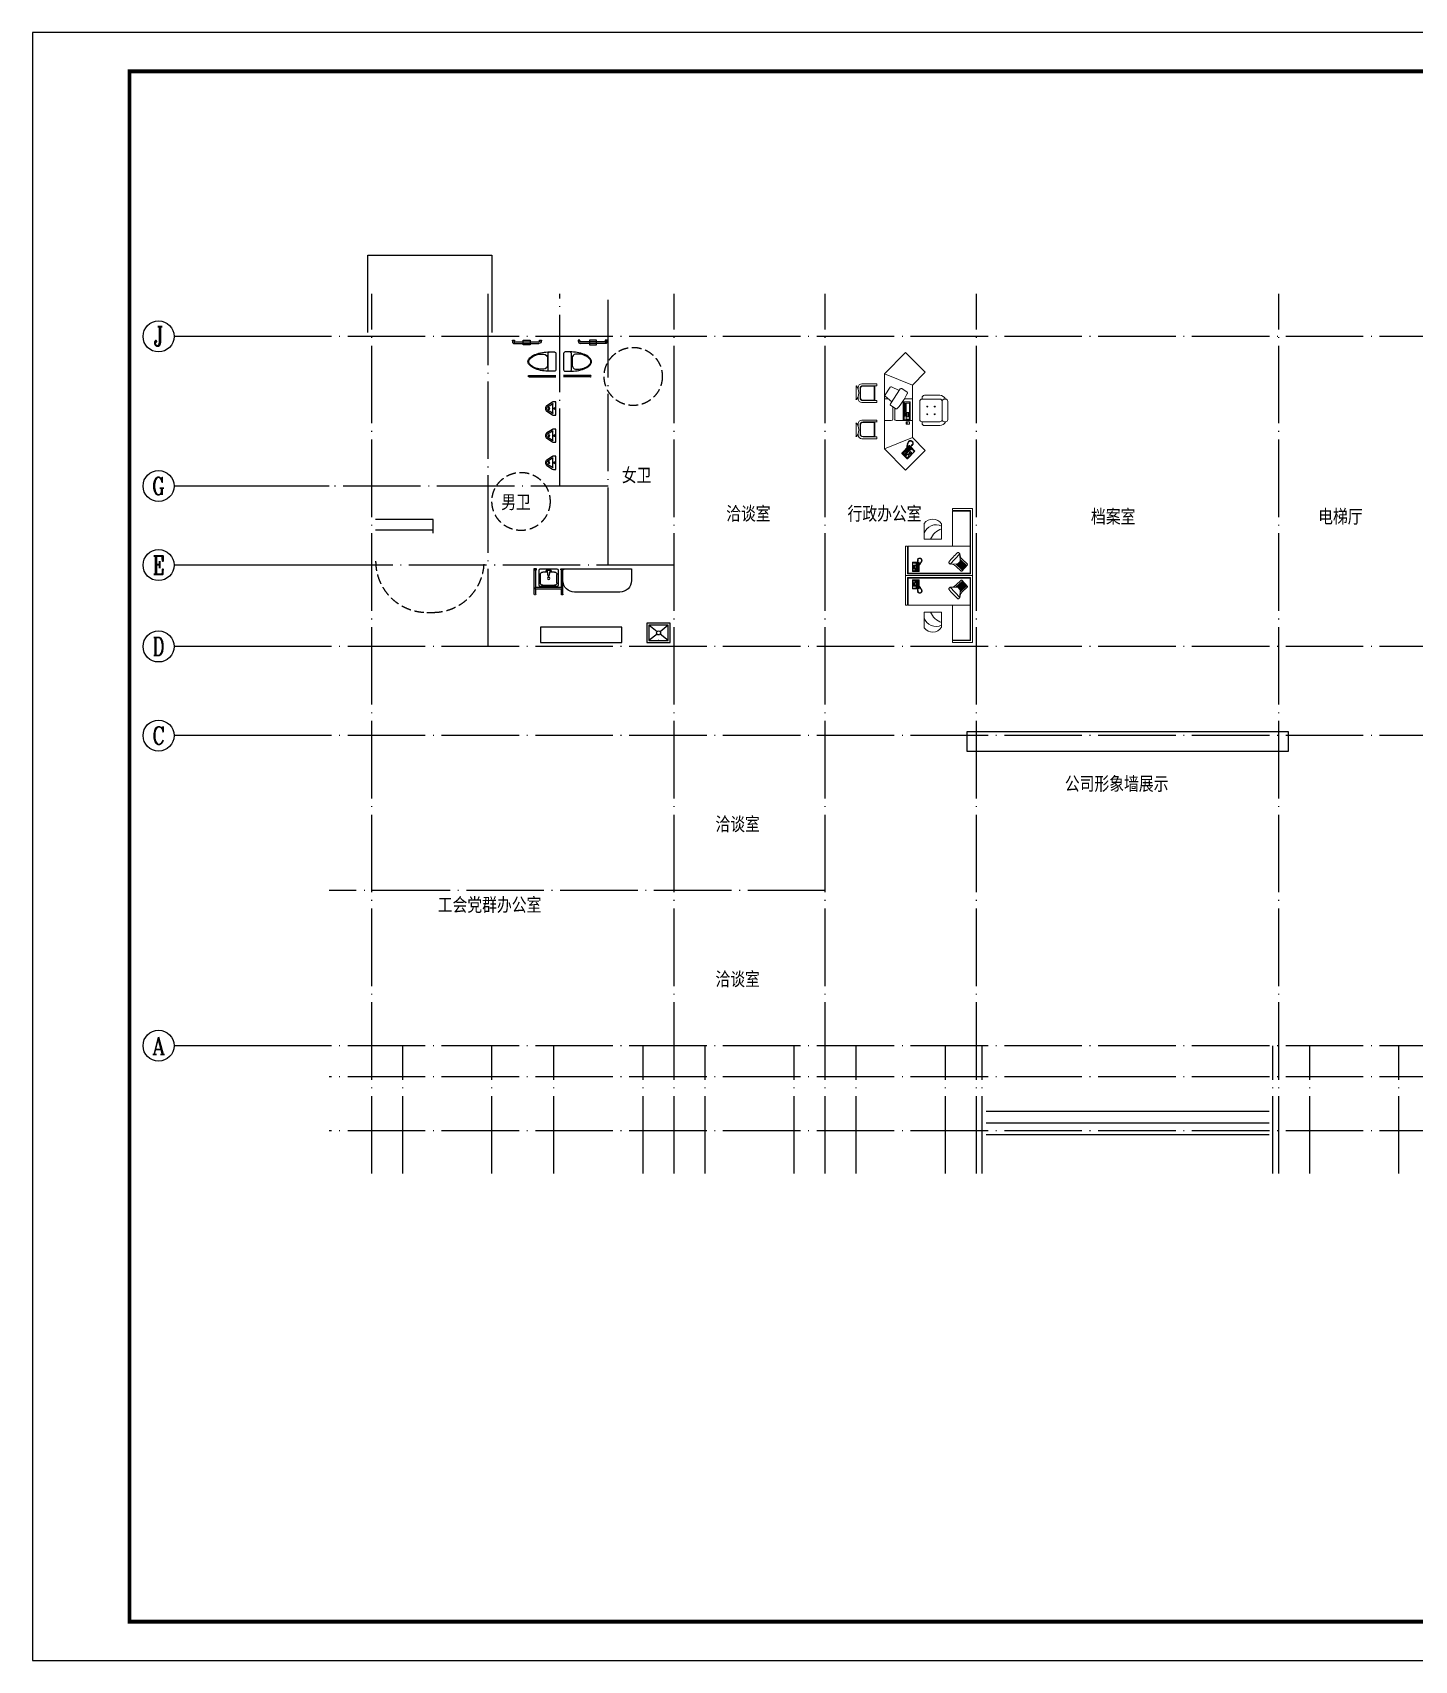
# Model space of a CAD drawing. Extents: x -695846 to 822170, y -413475 to 397179.
# Drawn here: x -535780 to -500128, y 86744 to 128744 of the extents above; entities that cross this region are included whole.
import ezdxf
from ezdxf.enums import TextEntityAlignment as Align

# ---------------------------------------------------------------- set-up
doc = ezdxf.new("R2010")
doc.units = 0
doc.header["$LTSCALE"] = 1000
doc.header["$MEASUREMENT"] = 0
doc.linetypes.add('DASH', pattern=[0.35, 0.25, -0.1])
doc.linetypes.add('DOTE', pattern=[2.42, 2, -0.2, 0.02, -0.2])
for name, color, linetype in [('AXIS', 3, 'Continuous'), ('AXIS_TEXT', 7, 'Continuous'), ('DOTE', 1, 'DOTE'), ('LVTRY', 6, 'Continuous'), ('PUB_TEXT', 7, 'Continuous'), ('STAIR', 2, 'Continuous'), ('T-图框-175', 175, 'Continuous'), ('xx-填充', 8, 'Continuous')]:
    doc.layers.add(name, color=color, linetype=linetype)
doc.layers.add('内构', color=8, linetype='Continuous', lineweight=0)
doc.layers.add('外框', color=155, linetype='Continuous', lineweight=9)
doc.styles.add('-黑体', font='simhei.ttf', dxfattribs={"width": 0.8})
doc.styles.add('_TCH_AXIS', font='COMPLEX', dxfattribs={"bigfont": 'GBCBIG'})
doc.styles.add('COMPLEX', font='COMPLEX')
doc.styles.add('DIM_FONT', font='SIMPLEX.shx', dxfattribs={"width": 0.8})

# ---------------------------------------------------------------- blocks, each defined once
blk = doc.blocks.new('$lvtry$00000219')
at = {"color": 0}
for p, q in [((-124, -91, 0), (-43, -216, 0)), ((-116, -76, 0), (116, -76, 0)), ((43, -216, 0), (124, -91, 0))]:
    blk.add_line(p, q, dxfattribs=at)
at = {"color": 0, "elevation": 0}
blk.add_lwpolyline([(69, -231, -0.57735), (-69, -231), (-162, -88, -0.145378), (-170, -61), (-170, 0), (170, 0), (170, -61, -0.145378), (162, -88)], format="xyb", close=True, dxfattribs=at)
at = {"color": 0}
for centre, radius in [((0, -177, 0), 20), ((0, -38, 0), 17.7)]:
    blk.add_circle(centre, radius, dxfattribs=at)
for centre, radius, start, end in [((-116, -86, 0), 10, 90, 213.0863), ((0, -191, 0), 50, 210, 330), ((116, -86, 0), 10, 326.9137, 90)]:
    blk.add_arc(centre, radius, start, end, dxfattribs=at)
for p in [(0, -38, 0), (0, -177, 0)]:
    blk.add_point(p, dxfattribs=at)
blk = doc.blocks.new('$lvtry$00000191')
for p, q in [((-250, -50, 0), (-39, -219, 0)), ((-250, -450, 0), (-39, -281, 0)), ((39, -219, 0), (250, -50, 0)), ((39, -281, 0), (250, -450, 0))]:
    blk.add_line(p, q)
at = {"elevation": 0}
for points in [[(300, -500), (300, 0), (-300, 0), (-300, -500)], [(250, -450), (250, -50), (-250, -50), (-250, -450)]]:
    blk.add_lwpolyline(points, close=True, dxfattribs=at)
blk.add_circle((0, -250, 0), 50)
blk.add_point((0, -50, 0))
blk = doc.blocks.new('$迪奥三期平面$00000800')
at = {"layer": '内构'}
for p, q in [((-245, -553), (-245, -172)), ((-195, -122), (195, -122)), ((245, -553), (245, -172)), ((-878, -707), (-1040, -869)), ((-1040, -869), (-1040, -873)), ((-1040, -873), (-923, -991)), ((-977, -829), (-1020, -872)), ((-1020, -872), (-986, -906)), ((-986, -906), (-943, -863)), ((-980, -907), (-977, -904)), ((-971, -917), (-980, -907)), ((-943, -863), (-977, -829)), ((-977, -904), (-967, -913)), ((-973, -900), (-970, -897)), ((-964, -910), (-973, -900)), ((-967, -913), (-971, -917)), ((-970, -897), (-960, -906)), ((-966, -929), (-967, -939)), ((-967, -939), (-932, -974)), ((-824, -787), (-966, -929)), ((-966, -893), (-963, -890)), ((-957, -903), (-966, -893)), ((-960, -906), (-964, -910)), ((-964, -936), (-960, -930)), ((-961, -943), (-964, -936)), ((-963, -890), (-953, -899)), ((-954, -809), (-961, -816)), ((-961, -816), (-954, -823)), ((-940, -933), (-961, -943)), ((-961, -943), (-933, -971)), ((-960, -930), (-929, -898)), ((-960, -930), (-939, -930)), ((-959, -886), (-956, -883)), ((-950, -896), (-959, -886)), ((-953, -899), (-957, -903)), ((-956, -883), (-946, -892)), ((-947, -816), (-954, -809)), ((-954, -823), (-947, -816)), ((-952, -879), (-949, -876)), ((-943, -889), (-952, -879)), ((-943, -821), (-950, -828)), ((-950, -828), (-943, -835)), ((-946, -892), (-950, -896)), ((-941, -796), (-949, -803)), ((-949, -803), (-941, -810)), ((-949, -876), (-939, -885)), ((-945, -872), (-941, -869)), ((-936, -882), (-945, -872)), ((-936, -828), (-943, -821)), ((-943, -835), (-936, -828)), ((-939, -885), (-943, -889)), ((-934, -803), (-941, -796)), ((-941, -810), (-934, -803)), ((-941, -869), (-932, -878)), ((-939, -930), (-940, -933)), ((-924, -950), (-940, -933)), ((-886, -877), (-939, -930)), ((-931, -832), (-938, -839)), ((-938, -839), (-931, -846)), ((-930, -808), (-937, -815)), ((-937, -815), (-930, -822)), ((-929, -783), (-936, -790)), ((-936, -790), (-929, -797)), ((-932, -878), (-936, -882)), ((-924, -950), (-933, -971)), ((-933, -971), (-926, -973)), ((-932, -974), (-920, -974)), ((-924, -839), (-931, -832)), ((-931, -846), (-924, -839)), ((-923, -815), (-930, -808)), ((-930, -822), (-923, -815)), ((-922, -790), (-929, -783)), ((-929, -797), (-922, -790)), ((-929, -898), (-920, -895)), ((-926, -973), (-920, -970)), ((-918, -819), (-925, -826)), ((-925, -826), (-918, -833)), ((-917, -795), (-924, -802)), ((-924, -802), (-917, -809)), ((-920, -949), (-924, -950)), ((-916, -770), (-923, -777)), ((-923, -777), (-916, -784)), ((-923, -991), (-918, -991)), ((-920, -974), (-779, -833)), ((-920, -895), (-911, -892)), ((-867, -896), (-920, -949)), ((-920, -970), (-889, -938)), ((-920, -970), (-920, -949)), ((-911, -826), (-918, -819)), ((-918, -833), (-911, -826)), ((-918, -991), (-756, -829)), ((-910, -802), (-917, -795)), ((-917, -809), (-910, -802)), ((-909, -777), (-916, -770)), ((-916, -784), (-909, -777)), ((-905, -806), (-912, -814)), ((-912, -814), (-905, -821)), ((-904, -782), (-911, -789)), ((-911, -789), (-904, -796)), ((-911, -892), (-902, -885)), ((-898, -814), (-905, -806)), ((-905, -821), (-898, -814)), ((-897, -789), (-904, -782)), ((-904, -796), (-897, -789)), ((-902, -885), (-890, -873)), ((-892, -794), (-899, -801)), ((-899, -801), (-892, -808)), ((-885, -801), (-892, -794)), ((-892, -808), (-885, -801)), ((-867, -851), (-890, -873)), ((-889, -938), (-885, -930)), ((-886, -877), (-823, -814)), ((-878, -808), (-885, -815)), ((-885, -815), (-876, -824)), ((-885, -930), (-883, -920)), ((-883, -920), (-876, -911)), ((-873, -707), (-878, -707)), ((-869, -817), (-878, -808)), ((-877, -734), (-870, -727)), ((-865, -745), (-877, -734)), ((-876, -824), (-869, -817)), ((-876, -911), (-864, -899)), ((-785, -795), (-873, -707)), ((-870, -727), (-858, -738)), ((-867, -896), (-804, -832)), ((-860, -842), (-867, -851)), ((-858, -738), (-865, -745)), ((-842, -877), (-864, -899)), ((-860, -750), (-853, -743)), ((-849, -762), (-860, -750)), ((-858, -832), (-860, -842)), ((-855, -824), (-858, -832)), ((-823, -792), (-855, -824)), ((-853, -743), (-842, -755)), ((-842, -755), (-849, -762)), ((-844, -767), (-837, -760)), ((-832, -778), (-844, -767)), ((-832, -870), (-842, -877)), ((-837, -760), (-825, -771)), ((-825, -771), (-832, -778)), ((-823, -868), (-832, -870)), ((-812, -787), (-824, -787)), ((-817, -789), (-823, -792)), ((-823, -792), (-823, -814)), ((-823, -814), (-819, -812)), ((-815, -864), (-823, -868)), ((-819, -812), (-810, -791)), ((-803, -829), (-819, -812)), ((-810, -791), (-817, -789)), ((-783, -832), (-815, -864)), ((-796, -803), (-812, -787)), ((-810, -791), (-797, -804)), ((-804, -832), (-803, -829)), ((-783, -832), (-804, -832)), ((-803, -829), (-782, -819)), ((-801, -808), (-790, -798)), ((-797, -811), (-801, -808)), ((-792, -878), (-799, -872)), ((-787, -802), (-797, -811)), ((-796, -869), (-791, -872)), ((-793, -808), (-782, -819)), ((-778, -821), (-792, -807)), ((-788, -879), (-792, -878)), ((-791, -872), (-786, -873)), ((-790, -798), (-776, -789)), ((-780, -878), (-788, -879)), ((-778, -796), (-787, -802)), ((-786, -873), (-781, -874)), ((-779, -826), (-783, -832)), ((-782, -819), (-779, -826)), ((-756, -824), (-781, -799)), ((-781, -874), (-778, -874)), ((-775, -882), (-780, -878)), ((-779, -833), (-778, -821)), ((-764, -788), (-778, -796)), ((-778, -874), (-776, -876)), ((-776, -789), (-761, -780)), ((-776, -871), (-765, -868)), ((-776, -876), (-776, -871)), ((-772, -884), (-775, -882)), ((-768, -882), (-772, -884)), ((-766, -872), (-768, -882)), ((-762, -880), (-766, -872)), ((-765, -868), (-744, -863)), ((-757, -783), (-764, -788)), ((-756, -879), (-762, -880)), ((-761, -780), (-756, -774)), ((-751, -777), (-757, -783)), ((-756, -774), (-753, -773)), ((-756, -829), (-756, -824)), ((-753, -868), (-756, -879)), ((-753, -768), (-748, -762)), ((-753, -773), (-753, -768)), ((-748, -877), (-753, -868)), ((-744, -778), (-751, -777)), ((-748, -762), (-740, -767)), ((-743, -875), (-748, -877)), ((-739, -772), (-744, -778)), ((-744, -863), (-729, -858)), ((-743, -757), (-736, -751)), ((-740, -767), (-743, -757)), ((-742, -865), (-743, -875)), ((-739, -874), (-742, -865)), ((-723, -758), (-739, -772)), ((-731, -871), (-739, -874)), ((-736, -751), (-727, -758)), ((-730, -861), (-731, -871)), ((-726, -870), (-730, -861)), ((-729, -746), (-720, -743)), ((-727, -758), (-729, -746)), ((-729, -858), (-727, -859)), ((-727, -859), (-726, -857)), ((-726, -857), (-705, -850)), ((-718, -868), (-726, -870)), ((-703, -755), (-723, -758)), ((-720, -743), (-715, -752)), ((-715, -858), (-718, -868)), ((-715, -752), (-711, -742)), ((-710, -866), (-715, -858)), ((-711, -742), (-703, -741)), ((-704, -865), (-710, -866)), ((-705, -850), (-674, -836)), ((-701, -854), (-704, -865)), ((-703, -741), (-702, -751)), ((-683, -761), (-703, -755)), ((-702, -751), (-697, -743)), ((-695, -862), (-701, -854)), ((-697, -743), (-689, -745)), ((-686, -857), (-695, -862)), ((-683, -855), (-690, -847)), ((-690, -847), (-686, -857)), ((-689, -745), (-688, -756)), ((-688, -756), (-681, -747)), ((-668, -774), (-683, -761)), ((-675, -851), (-683, -855)), ((-681, -747), (-675, -751)), ((-675, -751), (-678, -760)), ((-678, -760), (-669, -757)), ((-669, -848), (-676, -841)), ((-676, -841), (-675, -851)), ((-674, -836), (-660, -815)), ((-669, -757), (-664, -760)), ((-664, -760), (-669, -769)), ((-669, -769), (-659, -764)), ((-662, -843), (-669, -848)), ((-660, -794), (-668, -774)), ((-658, -836), (-667, -834)), ((-667, -834), (-662, -843)), ((-656, -769), (-662, -776)), ((-662, -776), (-652, -777)), ((-649, -823), (-661, -823)), ((-661, -823), (-654, -830)), ((-660, -815), (-660, -794)), ((-659, -764), (-656, -769)), ((-650, -782), (-658, -789)), ((-658, -789), (-647, -788)), ((-654, -830), (-658, -836)), ((-646, -795), (-655, -798)), ((-655, -798), (-646, -802)), ((-646, -808), (-655, -811)), ((-655, -811), (-646, -816)), ((-652, -777), (-650, -782)), ((-646, -816), (-649, -823)), ((-647, -788), (-646, -795)), ((-646, -802), (-646, -808)), ((-294, -821), (-294, -898)), ((-242, -821), (-294, -821)), ((-242, -871), (-294, -871)), ((-242, -898), (-294, -898)), ((-277, -878), (-289, -878)), ((-289, -878), (-289, -896)), ((-289, -896), (-277, -896)), ((-277, -896), (-277, -878)), ((-262, -878), (-274, -878)), ((-274, -878), (-274, -896)), ((-274, -896), (-262, -896)), ((-262, -896), (-262, -878)), ((-248, -878), (-260, -878)), ((-260, -878), (-260, -896)), ((-260, -896), (-248, -896)), ((-248, -896), (-248, -878)), ((-242, -821), (-242, -898)), ((-219, -762), (-219, -1109)), ((-202, -963), (-202, -806)), ((-202, -806), (182, -806)), ((-202, -813), (182, -813)), ((182, -938), (-202, -938)), ((182, -963), (-202, -963)), ((-186, -821), (-186, -898)), ((-134, -821), (-186, -821)), ((-134, -898), (-186, -898)), ((-134, -821), (-134, -898)), ((-123, -821), (-123, -844)), ((-123, -821), (-59, -821)), ((-59, -844), (-123, -844)), ((-123, -870), (-123, -898)), ((-123, -870), (-59, -870)), ((-59, -898), (-123, -898)), ((-123, -910), (-123, -923)), ((-59, -910), (-123, -910)), ((-59, -923), (-123, -923)), ((-59, -821), (-59, -844)), ((-59, -870), (-59, -898)), ((-59, -910), (-59, -923)), ((-46, -821), (-46, -898)), ((-46, -821), (157, -821)), ((157, -898), (-46, -898)), ((157, -910), (-46, -910)), ((-46, -910), (-46, -923)), ((157, -923), (-46, -923)), ((140, -1235), (464, -1021)), ((157, -821), (157, -898)), ((157, -910), (157, -923)), ((182, -806), (182, -963)), ((248, -762), (248, -936)), ((471, -991), (395, -877)), ((429, -1044), (510, -1211)), ((-219, -1362), (-219, -1215)), ((-185, -1142), (53, -1142)), ((-185, -1182), (79, -1182)), ((110, -1229), (35, -1114)), ((184, -1206), (305, -1346)), ((248, -1362), (248, -1280)), ((332, -1349), (502, -1237)), ((-248, -1566), (-568, -1566)), ((-568, -1566), (-568, -1822)), ((-262, -1580), (-558, -1580)), ((-558, -1580), (-558, -1829)), ((-262, -1829), (-262, -1580)), ((-248, -1822), (-248, -1566)), ((211, -1566), (531, -1566)), ((211, -1822), (211, -1566)), ((224, -1580), (521, -1580)), ((224, -1829), (224, -1580)), ((521, -1580), (521, -1829)), ((531, -1566), (531, -1822)), ((-510, -1877), (-310, -1877)), ((-504, -1886), (-312, -1886)), ((473, -1877), (272, -1877)), ((467, -1886), (275, -1886))]:
    blk.add_line(p, q, dxfattribs=at)
for centre, radius, start, end in [((-195, -172), 50, 90, 180), ((-97, -267), 15, 270, 0), ((-97, -297), 15, 0, 90), ((-67, -267), 15, 180, 270), ((-67, -297), 15, 90, 180), ((67, -267), 15, 270, 0), ((67, -297), 15, 0, 90), ((97, -267), 15, 180, 270), ((97, -297), 15, 90, 180), ((195, -172), 50, 0, 90), ((-97, -427), 15, 270, 0), ((-97, -457), 15, 0, 90), ((-67, -427), 15, 180, 270), ((-67, -457), 15, 90, 180), ((67, -427), 15, 270, 0), ((67, -457), 15, 0, 90), ((97, -427), 15, 180, 270), ((97, -457), 15, 90, 180), ((1142, -2404), 1719, 116.7698, 129.923), ((377, -889), 21.6, 33.3464, 116.7698), ((453, -1003), 21.6, 303.3464, 33.3464), ((-185, -1109), 33.3, 180, 270), ((-185, -1215), 33.3, 90, 180), ((53, -1102), 21.6, 129.923, 213.3464), ((128, -1217), 21.6, 213.3464, 303.3464), ((320, -1331), 21.6, 225.2773, 303.3464), ((490, -1219), 21.6, 303.3464, 21.4155), ((-504, -1822), 64, 179.9937, 269.9937), ((-510, -1829), 48, 179.9937, 269.9937), ((-312, -1822), 64, 269.9937, 359.9937), ((-310, -1829), 48, 269.9937, 359.9937), ((275, -1822), 64, 179.9937, 269.9937), ((272, -1829), 48, 179.9937, 269.9937), ((467, -1822), 64, 269.9937, 359.9937), ((473, -1829), 48, 269.9937, 359.9937)]:
    blk.add_arc(centre, radius, start, end, dxfattribs=at)
at = {"layer": '外框'}
for p, q in [((-195, 0), (195, 0)), ((-325, -503), (-325, -172)), ((-245, -72), (-245, -50)), ((245, -72), (245, -50)), ((325, -503), (325, -172)), ((-858, -483), (-1282, -907)), ((-579, -762), (-858, -483)), ((-245, -553), (-275, -553)), ((-195, -603), (195, -603)), ((245, -553), (275, -553)), ((541, -762), (821, -483)), ((821, -483), (1245, -907)), ((-827, -1362), (-1282, -907)), ((-579, -762), (-827, -1362)), ((541, -762), (-579, -762)), ((541, -762), (790, -1362)), ((790, -1362), (1245, -907)), ((790, -1362), (-827, -1362)), ((-568, -1528), (-608, -1528)), ((-608, -1528), (-608, -1846)), ((-568, -1566), (-568, -1528)), ((-208, -1526), (-249, -1526)), ((-248, -1567), (-248, -1526)), ((-208, -1846), (-208, -1526)), ((171, -1526), (212, -1526)), ((171, -1846), (171, -1526)), ((211, -1567), (211, -1526)), ((531, -1528), (571, -1528)), ((531, -1566), (531, -1528)), ((571, -1528), (571, -1846)), ((-281, -1973), (-556, -1973)), ((-554, -1954), (-519, -1937)), ((-528, -1926), (-489, -1926)), ((-345, -1926), (-288, -1926)), ((-282, -1954), (-318, -1937)), ((244, -1973), (518, -1973)), ((245, -1954), (280, -1937)), ((308, -1926), (251, -1926)), ((491, -1926), (451, -1926)), ((517, -1954), (481, -1937))]:
    blk.add_line(p, q, dxfattribs=at)
for centre, radius, start, end in [((-195, -50), 50, 90, 180), ((195, -50), 50, 0, 90), ((-195, -172), 130, 112.6199, 180), ((-195, -72), 50, 180, 270), ((195, -72), 50, 270, 0), ((195, -172), 130, 0, 67.3801), ((-275, -503), 50, 180, 270), ((-195, -553), 50, 180, 270), ((195, -553), 50, 270, 0), ((275, -503), 50, 270, 0), ((-528, -1846), 80, 179.9937, 269.9937), ((-554, -1964), 9.8, 83.2522, 261.2029), ((-417, -2152), 238, 64.881, 115.2643), ((-288, -1846), 80, 269.9937, 359.9937), ((-282, -1964), 9.8, 278.7846, 96.7353), ((251, -1846), 80, 179.9937, 269.9937), ((245, -1964), 9.8, 83.2522, 261.2029), ((380, -2152), 238, 64.7232, 115.1065), ((491, -1846), 80, 269.9937, 359.9937), ((517, -1964), 9.8, 278.7846, 96.7353)]:
    blk.add_arc(centre, radius, start, end, dxfattribs=at)
blk = doc.blocks.new('$迪奥三期平面$00000808')
at = {"layer": '内构'}
for p, q in [((-814, -50), (-814, -1678)), ((814, -50), (-814, -50)), ((-800, -1664), (-800, -64)), ((-800, -64), (800, -64)), ((-735, -277), (-584, -117)), ((-596, -422), (-735, -292)), ((-543, -418), (-715, -256)), ((-544, -389), (-701, -241)), ((-542, -364), (-687, -226)), ((-528, -349), (-673, -212)), ((-514, -334), (-660, -197)), ((-500, -320), (-646, -183)), ((-487, -305), (-632, -168)), ((-462, -301), (-619, -154)), ((-433, -301), (-605, -139)), ((-570, -117), (-432, -247)), ((-483, -302), (-545, -367)), ((-514, -334), (-545, -367)), ((-545, -367), (-536, -561)), ((-289, -299), (-536, -561)), ((-483, -302), (-289, -299)), ((-289, -299), (-252, -334)), ((438, -397), (440, -388)), ((449, -400), (438, -397)), ((440, -388), (449, -388)), ((440, -405), (449, -400)), ((441, -411), (440, -405)), ((452, -411), (441, -411)), ((442, -381), (444, -374)), ((449, -388), (442, -381)), ((444, -374), (455, -374)), ((444, -420), (452, -411)), ((445, -370), (448, -360)), ((455, -374), (445, -370)), ((448, -360), (458, -361)), ((452, -351), (456, -346)), ((458, -361), (452, -351)), ((463, -361), (452, -393)), ((452, -393), (457, -418)), ((456, -346), (465, -349)), ((457, -418), (471, -433)), ((460, -340), (464, -333)), ((465, -349), (460, -340)), ((474, -342), (463, -361)), ((464, -333), (473, -336)), ((467, -328), (470, -321)), ((473, -336), (467, -328)), ((470, -321), (479, -325)), ((472, -317), (475, -311)), ((479, -325), (472, -317)), ((475, -338), (473, -339)), ((473, -339), (474, -342)), ((475, -311), (485, -314)), ((482, -325), (475, -338)), ((479, -305), (482, -300)), ((485, -314), (479, -305)), ((482, -300), (491, -302)), ((493, -306), (482, -325)), ((485, -294), (487, -290)), ((491, -302), (485, -294)), ((487, -290), (490, -289)), ((490, -289), (496, -289)), ((499, -296), (493, -306)), ((498, -293), (495, -293)), ((495, -293), (499, -296)), ((496, -289), (501, -282)), ((500, -291), (498, -293)), ((504, -288), (500, -291)), ((501, -282), (505, -280)), ((508, -285), (504, -288)), ((505, -280), (514, -279)), ((514, -284), (508, -285)), ((517, -108), (514, -111)), ((514, -111), (514, -340)), ((514, -340), (518, -344)), ((683, -107), (517, -108)), ((518, -344), (554, -343)), ((536, -113), (527, -121)), ((527, -121), (528, -320)), ((528, -320), (536, -330)), ((529, -430), (542, -414)), ((532, -118), (531, -124)), ((531, -124), (546, -139)), ((531, -124), (531, -169)), ((531, -169), (534, -177)), ((531, -274), (534, -265)), ((531, -319), (531, -274)), ((531, -319), (546, -304)), ((533, -325), (531, -319)), ((539, -114), (532, -118)), ((539, -329), (533, -325)), ((534, -177), (539, -186)), ((534, -265), (539, -257)), ((585, -113), (536, -113)), ((536, -330), (555, -330)), ((579, -114), (539, -114)), ((547, -136), (539, -114)), ((539, -186), (541, -197)), ((539, -257), (541, -245)), ((548, -307), (539, -329)), ((556, -328), (539, -329)), ((541, -197), (541, -214)), ((541, -245), (541, -214)), ((542, -385), (548, -380)), ((543, -392), (542, -385)), ((542, -414), (543, -392)), ((555, -409), (545, -411)), ((545, -411), (554, -418)), ((546, -139), (547, -136)), ((546, -214), (546, -139)), ((546, -214), (546, -304)), ((546, -304), (548, -307)), ((547, -136), (570, -136)), ((556, -393), (547, -395)), ((547, -395), (556, -400)), ((548, -307), (571, -307)), ((548, -371), (549, -363)), ((548, -380), (548, -371)), ((549, -363), (553, -348)), ((554, -418), (550, -426)), ((553, -379), (552, -381)), ((552, -381), (556, -385)), ((553, -348), (555, -337)), ((557, -355), (553, -370)), ((553, -370), (553, -379)), ((555, -337), (556, -324)), ((556, -400), (555, -409)), ((556, -324), (561, -324)), ((556, -385), (556, -393)), ((561, -338), (557, -355)), ((559, -343), (684, -343)), ((561, -324), (561, -338)), ((579, -328), (561, -328)), ((561, -330), (584, -330)), ((570, -136), (579, -114)), ((572, -139), (570, -136)), ((572, -304), (571, -307)), ((571, -307), (579, -328)), ((587, -124), (572, -139)), ((572, -214), (572, -139)), ((572, -214), (572, -304)), ((587, -318), (572, -304)), ((579, -186), (577, -197)), ((577, -197), (577, -214)), ((577, -245), (577, -214)), ((579, -257), (577, -245)), ((579, -114), (585, -118)), ((584, -177), (579, -186)), ((584, -265), (579, -257)), ((579, -328), (586, -325)), ((587, -169), (584, -177)), ((587, -274), (584, -265)), ((584, -330), (592, -322)), ((592, -121), (585, -113)), ((585, -118), (587, -124)), ((586, -325), (587, -318)), ((587, -124), (587, -169)), ((587, -318), (587, -274)), ((592, -322), (592, -121)), ((616, -259), (602, -259)), ((602, -259), (602, -269)), ((602, -269), (616, -269)), ((604, -131), (604, -126)), ((604, -126), (617, -126)), ((617, -131), (604, -131)), ((604, -141), (604, -136)), ((604, -136), (617, -136)), ((617, -141), (604, -141)), ((604, -151), (604, -146)), ((604, -146), (617, -146)), ((617, -151), (604, -151)), ((604, -156), (617, -156)), ((604, -161), (604, -156)), ((617, -161), (604, -161)), ((604, -166), (617, -166)), ((604, -171), (604, -166)), ((617, -171), (604, -171)), ((604, -181), (604, -176)), ((604, -176), (617, -176)), ((617, -181), (604, -181)), ((604, -332), (604, -322)), ((604, -322), (621, -322)), ((621, -332), (604, -332)), ((616, -269), (616, -259)), ((617, -126), (617, -131)), ((617, -136), (617, -141)), ((617, -146), (617, -151)), ((617, -156), (617, -161)), ((617, -166), (617, -171)), ((617, -176), (617, -181)), ((621, -322), (621, -332)), ((670, -122), (622, -122)), ((622, -122), (622, -184)), ((622, -184), (670, -184)), ((635, -204), (625, -204)), ((625, -204), (625, -214)), ((625, -214), (635, -214)), ((635, -222), (625, -222)), ((625, -222), (625, -232)), ((625, -232), (635, -232)), ((625, -240), (625, -250)), ((635, -240), (625, -240)), ((625, -250), (635, -250)), ((635, -259), (626, -259)), ((626, -259), (626, -269)), ((626, -269), (635, -269)), ((627, -332), (627, -322)), ((627, -322), (644, -322)), ((644, -332), (627, -332)), ((635, -214), (635, -204)), ((635, -232), (635, -222)), ((635, -250), (635, -240)), ((635, -269), (635, -259)), ((642, -204), (642, -214)), ((652, -204), (642, -204)), ((642, -214), (652, -214)), ((652, -222), (642, -222)), ((642, -222), (642, -232)), ((642, -232), (652, -232)), ((642, -240), (642, -250)), ((652, -240), (642, -240)), ((642, -250), (652, -250)), ((642, -259), (642, -269)), ((652, -259), (642, -259)), ((642, -269), (652, -269)), ((644, -322), (644, -332)), ((651, -332), (651, -322)), ((651, -322), (667, -322)), ((667, -332), (651, -332)), ((652, -214), (652, -204)), ((652, -232), (652, -222)), ((652, -250), (652, -240)), ((652, -269), (652, -259)), ((669, -204), (659, -204)), ((659, -204), (659, -214)), ((659, -214), (669, -214)), ((669, -222), (659, -222)), ((659, -222), (659, -232)), ((659, -232), (669, -232)), ((669, -240), (659, -240)), ((659, -240), (659, -250)), ((659, -250), (669, -250)), ((669, -259), (659, -259)), ((659, -259), (659, -269)), ((659, -269), (669, -268)), ((667, -322), (667, -332)), ((669, -214), (669, -204)), ((669, -232), (669, -222)), ((669, -250), (669, -240)), ((669, -268), (669, -259)), ((670, -184), (670, -122)), ((687, -111), (683, -107)), ((684, -343), (687, -340)), ((687, -340), (687, -111)), ((800, -64), (800, -764)), ((814, -764), (814, -50)), ((-499, -596), (-536, -561)), ((-363, -478), (-363, -478)), ((446, -427), (444, -420)), ((456, -424), (446, -427)), ((451, -433), (456, -424)), ((456, -437), (451, -433)), ((465, -433), (456, -437)), ((461, -442), (465, -433)), ((466, -447), (461, -442)), ((473, -438), (466, -447)), ((471, -433), (491, -441)), ((472, -448), (473, -438)), ((478, -451), (472, -448)), ((486, -444), (478, -451)), ((486, -453), (486, -444)), ((492, -455), (486, -453)), ((491, -441), (511, -439)), ((496, -444), (492, -455)), ((498, -454), (496, -444)), ((504, -453), (498, -454)), ((508, -444), (504, -453)), ((512, -453), (508, -444)), ((511, -439), (529, -430)), ((520, -451), (512, -453)), ((527, -447), (519, -440)), ((519, -440), (520, -451)), ((533, -442), (527, -447)), ((539, -439), (532, -433)), ((532, -433), (533, -442)), ((544, -433), (539, -439)), ((550, -426), (540, -424)), ((540, -424), (544, -433)), ((-814, -1678), (-350, -1678)), ((-350, -1664), (-800, -1664))]:
    blk.add_line(p, q, dxfattribs=at)
for centre, radius, start, end in [((-721, -284), 15.5, 151.933, 208.067), ((-577, -124), 10, 46.7097, 136.7097), ((-1586, 676), 1682, 310.9081, 322.5114), ((-291, -84), 216, 229.236, 270.5806), ((-259, -341), 10, 316.7097, 46.7097), ((-750, -572), 215, 2.7298, 44.2924), ((-492, -588), 10, 226.7097, 316.7097), ((-216, -765), 468, 288.9542, 337.8263), ((83, -998), 314, 242.0671, 343.6955)]:
    blk.add_arc(centre, radius, start, end, dxfattribs=at)
at = {"layer": '外框'}
for p, q in [((-864, -1728), (-864, 0)), ((-864, 0), (864, 0)), ((864, 0), (864, -764)), ((800, -764), (-800, -764)), ((-350, -764), (-350, -1664)), ((864, -764), (814, -764)), ((-64, -941), (385, -941)), ((-64, -1334), (-64, -941)), ((385, -941), (385, -1345)), ((-350, -1678), (-350, -1728)), ((-350, -1728), (-864, -1728))]:
    blk.add_line(p, q, dxfattribs=at)
blk.add_arc((164, -1184), 273, 213.3132, 323.8535, dxfattribs=at)
blk = doc.blocks.new('A$C4D475324')
at = {"ltscale": 100}
blk.add_lwpolyline([(40, 520), (460, 520, 0.414214), (500, 560), (500, 680, 0.414214), (460, 720), (40, 720, 0.414214), (0, 680), (0, 560, 0.414214)], format="xyb", close=True, dxfattribs=at)
for points in [[(0, 557, 0.093667), (63, 192, 0.042113), (95, 123, 0.118122), (179, 29, 0.197302), (250, 0, 0.197302), (321, 29, 0.118122), (405, 123, 0.042113), (437, 192, 0.093667), (500, 557)], [(343, 500), (156, 500, 0.382629), (56, 411, 0.091485), (69, 242, 0.091485), (141, 88, 0.128922), (213, 28, 0.111869), (249, 20, 0.111869), (285, 28, 0.128922), (358, 88, 0.091485), (430, 242, 0.091485), (442, 411, 0.382629), (343, 500, -0.382629)]]:
    blk.add_lwpolyline(points, format="xyb", dxfattribs=at)
blk = doc.blocks.new('A$C52573356')
at = {"layer": 'LVTRY', "linetype": 'Continuous'}
for p, q in [((1351, 486), (1351, 1176)), ((1391, 486), (1391, 1176)), ((2216, 80), (2216, 740)), ((2256, 100), (2256, 740)), ((2286, 800), (2276, 800)), ((2286, 760), (2276, 760)), ((2286, 100), (2236, 100)), ((2286, 60), (2236, 60))]:
    blk.add_line(p, q, dxfattribs=at)
at = {"layer": 'LVTRY', "linetype": 'DASH', "ltscale": 100}
blk.add_lwpolyline([(2176, 330), (2296, 330), (2296, 510), (2176, 510)], close=True, dxfattribs=at)
at = {"layer": 'LVTRY', "linetype": 'Continuous'}
for points in [[(2286, 755), (2296, 755), (2296, 805), (2286, 805)], [(2286, 55), (2296, 55), (2296, 105), (2286, 105)]]:
    blk.add_lwpolyline(points, close=True, dxfattribs=at)
for centre, radius, start, end in [((1371, 486), 20, 180, 0), ((2276, 740), 60, 90, 180), ((2276, 740), 20, 90, 180), ((2236, 80), 20, 89.9998, 270.0002)]:
    blk.add_arc(centre, radius, start, end, dxfattribs=at)
blk.add_blockref('A$C4D475324', (1496, 456), dxfattribs=at)
blk = doc.blocks.new('M_E31EAW')
at = {"color": 0, "linetype": 'ByBlock'}
for p, q in [((0, 215), (0, -215)), ((419, 245), (31, 245)), ((41, -31), (41, 31)), ((184, 10), (61, 31)), ((82, 26), (82, 153)), ((143, 215), (358, 215)), ((184, -10), (184, 10)), ((419, 153), (419, -153)), ((450, -215), (450, 215)), ((31, -245), (419, -245)), ((61, -31), (184, -10)), ((82, -153), (82, -26)), ((358, -215), (143, -215))]:
    blk.add_line(p, q, dxfattribs=at)
for centre, radius in [((51, 51), 20.5), ((245, 0), 30.7), ((51, -51), 20.5)]:
    blk.add_circle(centre, radius, dxfattribs=at)
for centre, radius, start, end in [((31, 215), 30.7, 90, 180), ((143, 153), 61.4, 90, 180), ((358, 153), 61.4, 0, 90), ((419, 215), 30.7, 0, 90), ((31, -215), 30.7, 180, 270), ((143, -153), 61.4, 180, 270), ((358, -153), 61.4, 270, 0), ((419, -215), 30.7, 270, 0)]:
    blk.add_arc(centre, radius, start, end, dxfattribs=at)
at = {"style": 'DIM_FONT', "width": 0.8, "flags": 9}
for tag in ['XSIZE', 'YSIZE']:
    blk.add_attdef(tag, (0, 0), '', height=0.5, dxfattribs=at)
blk = doc.blocks.new('A$C59E96B44')
at = {"layer": 'LVTRY'}
for p, q in [((14, 650), (14, 21)), ((54, 650), (54, 520)), ((714, 520), (54, 520)), ((54, 480), (54, 21)), ((714, 480), (54, 480)), ((714, 650), (714, 520)), ((714, 480), (714, 21)), ((754, 650), (754, 21))]:
    blk.add_line(p, q, dxfattribs=at)
for points in [[(0, 0), (0, 21), (68, 21), (68, 0)], [(769, 0), (769, 21), (701, 21), (701, 0)]]:
    blk.add_lwpolyline(points, close=True, dxfattribs=at)
for centre, start, end in [((34, 650), 0, 180), ((54, 500), 90, 270), ((734, 650), 0, 180), ((714, 500), 270, 90), ((714, 500), 270, 90)]:
    blk.add_arc(centre, 20, start, end, dxfattribs=at)
at = {"layer": 'LVTRY', "rotation": 90.00000000000001}
blk.add_blockref('M_E31EAW', (384, 0), dxfattribs=at)
blk = doc.blocks.new('_AXISO')
blk.add_circle((0, 0), 0.5)
at = {"layer": 'AXIS_TEXT', "style": 'COMPLEX', "width": 1.041667}
blk.add_attdef('A', text='', height=0.56, dxfattribs=at).set_placement((-0.25, -0.28), (0.25, -0.28), align=Align.FIT)

msp = doc.modelspace()

# ---------------------------------------------------------------- linework, layer by layer
msp.add_lwpolyline([(-522678, 113005), (-520578, 113005), (-520578, 113405), (-522678, 113405)], close=True)
msp.add_lwpolyline([(-511678, 110205), (-503378, 110205), (-503378, 110705), (-511678, 110705), (-511678, 110205)])
at = {"linetype": 'DASH'}
for centre in [(-520283, 119872), (-523178, 116647)]:
    msp.add_circle(centre, 750, dxfattribs=at)
at = {"layer": 'AXIS'}
for p, q in [((-528128, 120905), (-532128, 120905)), ((-528128, 117045), (-532128, 117045)), ((-528128, 115005), (-532128, 115005)), ((-528128, 112905), (-532128, 112905)), ((-528128, 110605), (-532128, 110605)), ((-528128, 102605), (-532128, 102605))]:
    msp.add_line(p, q, dxfattribs=at)
at = {"layer": 'DOTE'}
for p, q in [((-527028, 99305), (-527028, 122005)), ((-524028, 112905), (-524028, 122005)), ((-522178, 117045), (-522178, 122005)), ((-520928, 115005), (-520928, 122005)), ((-519228, 99305), (-519228, 122005)), ((-515328, 99305), (-515328, 122005)), ((-511428, 99305), (-511428, 122005)), ((-503628, 99305), (-503628, 122005)), ((-486928, 120905), (-528128, 120905)), ((-520928, 117045), (-528128, 117045)), ((-519228, 115005), (-528128, 115005)), ((-486928, 112905), (-528128, 112905)), ((-486928, 110605), (-528128, 110605)), ((-515328, 106605), (-528128, 106605)), ((-486928, 102605), (-528128, 102605)), ((-526228, 99305), (-526228, 102605)), ((-523928, 99305), (-523928, 102605)), ((-522328, 99305), (-522328, 102605)), ((-520028, 99305), (-520028, 102605)), ((-518428, 99305), (-518428, 102605)), ((-516128, 99305), (-516128, 102605)), ((-514528, 99305), (-514528, 102605)), ((-512228, 99305), (-512228, 102605)), ((-511278, 99305), (-511278, 102605)), ((-503778, 99305), (-503778, 102605)), ((-502828, 99305), (-502828, 102605)), ((-500528, 99305), (-500528, 102605)), ((-486928, 101805), (-528128, 101805)), ((-486928, 100405), (-528128, 100405))]:
    msp.add_line(p, q, dxfattribs=at)
at = {"layer": 'LVTRY'}
msp.add_lwpolyline([(-522096, 114905), (-520328, 114905), (-520328, 114605, -0.414214), (-520628, 114305), (-521796, 114305, -0.414214), (-522096, 114605)], format="xyb", close=True, dxfattribs=at)
at = {"layer": 'STAIR'}
for p, q in [((-527128, 121005), (-527128, 123005)), ((-527128, 123005), (-523928, 123005)), ((-523928, 123005), (-523928, 121005))]:
    msp.add_line(p, q, dxfattribs=at)
at = {"layer": 'STAIR', "color": 9, "linetype": 'DASH'}
msp.add_line((-525608, 113785), (-525448, 113785), dxfattribs=at)
at = {"layer": 'STAIR'}
for points in [[(-525448, 116185), (-526928, 116185)], [(-525448, 115826), (-525448, 116185)], [(-525448, 115905), (-526928, 115905)], [(-503878, 100905), (-511178, 100905)], [(-503878, 100605), (-511178, 100605)], [(-503878, 100305), (-511178, 100305)]]:
    msp.add_lwpolyline(points, dxfattribs=at)
at = {"layer": 'STAIR', "color": 9, "linetype": 'DASH'}
for points in [[(-526928, 115105, 0.414214), (-525608, 113785)], [(-524128, 115105, -0.414214), (-525448, 113785)]]:
    msp.add_lwpolyline(points, format="xyb", dxfattribs=at)
at = {"layer": 'T-图框-175'}
msp.add_lwpolyline([(-535780, 86744), (-461480, 86744), (-461480, 128744), (-535780, 128744)], close=True, dxfattribs=at)
at = {"layer": 'T-图框-175', "const_width": 100}
msp.add_lwpolyline([(-533280, 87744), (-462480, 87744), (-462480, 127744), (-533280, 127744)], close=True, dxfattribs=at)

# ---------------------------------------------------------------- block references
at = {"xscale": -1.2, "yscale": 1.2, "zscale": 1.2, "rotation": 270}
msp.add_blockref('$迪奥三期平面$00000800', (-512167, 118995), dxfattribs=at)
at = {"xscale": -1, "yscale": -1}
msp.add_blockref('$迪奥三期平面$00000808', (-512392, 114733), dxfattribs=at)
at = {"yscale": -1, "rotation": 180}
msp.add_blockref('$迪奥三期平面$00000808', (-512392, 114733), dxfattribs=at)
at = {"layer": 'AXIS'}
ref = msp.add_blockref('_AXISO', (-532528, 120905), dxfattribs=dict(at, xscale=800, yscale=800, zscale=800))
ref.add_attrib('A', 'J', dxfattribs={"layer": 'AXIS_TEXT', "height": 506, "style": '_TCH_AXIS', "width": 0.909091}).set_placement((-532648, 120652), (-532407, 120652), align=Align.FIT)
ref = msp.add_blockref('_AXISO', (-532528, 117045), dxfattribs=dict(at, xscale=800, yscale=800, zscale=800))
ref.add_attrib('A', 'G', dxfattribs={"layer": 'AXIS_TEXT', "height": 456, "style": '_TCH_AXIS', "width": 0.833333}).set_placement((-532691, 116817), (-532365, 116817), align=Align.FIT)
ref = msp.add_blockref('_AXISO', (-532528, 115005), dxfattribs=dict(at, xscale=800, yscale=800, zscale=800))
ref.add_attrib('A', 'E', dxfattribs={"layer": 'AXIS_TEXT', "height": 476, "style": '_TCH_AXIS', "width": 0.8125}).set_placement((-532675, 114767), (-532380, 114767), align=Align.FIT)
ref = msp.add_blockref('_AXISO', (-532528, 112905), dxfattribs=dict(at, xscale=800, yscale=800, zscale=800))
ref.add_attrib('A', 'D', dxfattribs={"layer": 'AXIS_TEXT', "height": 466, "style": '_TCH_AXIS', "width": 0.823529}).set_placement((-532683, 112672), (-532372, 112672), align=Align.FIT)
ref = msp.add_blockref('_AXISO', (-532528, 110605), dxfattribs=dict(at, xscale=800, yscale=800, zscale=800))
ref.add_attrib('A', 'C', dxfattribs={"layer": 'AXIS_TEXT', "height": 456, "style": '_TCH_AXIS'}).set_placement((-532691, 110377), (-532365, 110377), align=Align.FIT)
ref = msp.add_blockref('_AXISO', (-532528, 102605), dxfattribs=dict(at, xscale=800, yscale=800, zscale=800))
ref.add_attrib('A', 'A', dxfattribs={"layer": 'AXIS_TEXT', "height": 445, "style": '_TCH_AXIS', "width": 0.888889}).set_placement((-532697, 102382), (-532358, 102382), align=Align.FIT)
at = {"layer": 'LVTRY', "xscale": -1}
for name, p, rotation in [('A$C52573356', (-523454, 118509), 270), ('$lvtry$00000219', (-522278, 119045), 270), ('$lvtry$00000219', (-522278, 118345), 270), ('$lvtry$00000219', (-522278, 117645), 270), ('A$C59E96B44', (-522850, 114905), 180)]:
    msp.add_blockref(name, p, dxfattribs=dict(at, rotation=rotation))
at = {"layer": 'LVTRY', "rotation": 90}
msp.add_blockref('A$C52573356', (-520902, 118509), dxfattribs=at)
at = {"layer": 'xx-填充', "xscale": -1, "yscale": -1}
msp.add_blockref('$lvtry$00000191', (-519628, 113005, 0), dxfattribs=at)

# ---------------------------------------------------------------- texts
at = {"layer": 'PUB_TEXT', "style": '-黑体', "width": 0.8}
for s, p in [('女卫', (-520576, 117149)), ('男卫', (-523688, 116458)), ('洽谈室', (-517885, 116160)), ('行政办公室', (-514753, 116160)), ('档案室', (-508472, 116084)), ('电梯厅', (-502612, 116084)), ('公司形象墙展示', (-509147, 109190)), ('洽谈室', (-518162, 108150)), ('工会党群办公室', (-525326, 106067)), ('洽谈室', (-518162, 104150))]:
    msp.add_text(s, height=350, dxfattribs=at).set_placement(p)

doc.saveas('drawing.dxf')
